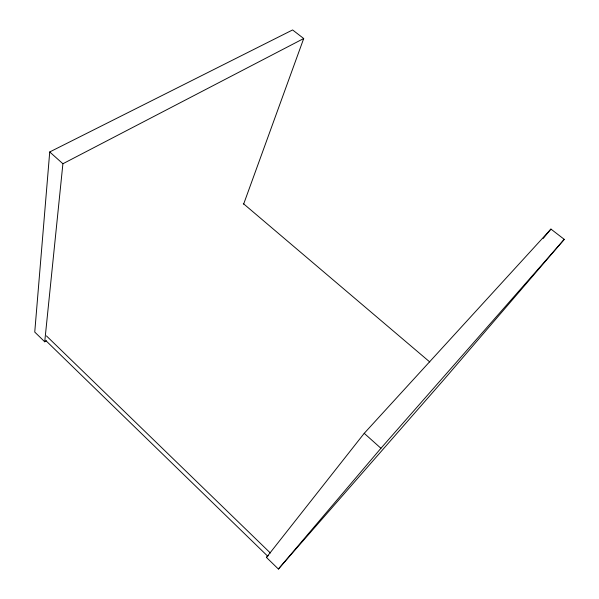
<?xml version="1.0" encoding="UTF-8"?>
<svg xmlns="http://www.w3.org/2000/svg" width="599" height="599" viewBox="0 0 599 599"><rect width="100%" height="100%" fill="white"/><g stroke="black" fill="none" stroke-linecap="round" stroke-linejoin="round"><path stroke-width="0.9" d="M243.621 204.147L303.715 38.523L292.597 29.95L49.724 151.959L34.749 332.071L44.73 341.774L46.273 340.726M44.73 341.774L62.902 163.744L49.724 151.959M266.458 557.437L364.222 433.324L550.93 229.08L564.251 239.353L444.099 379.414L278.4 569.05L266.458 557.437L268.337 555.348M543.211 238.432L550.93 229.08M278.4 569.05L380.934 448.277L564.251 239.353M62.902 163.744L303.715 38.523M243.299 203.57L429.76 361.961M364.222 433.324L380.934 448.277M46.445 335.897L270.351 552.997M45.988 340.741L267.753 556.239"/></g></svg>
